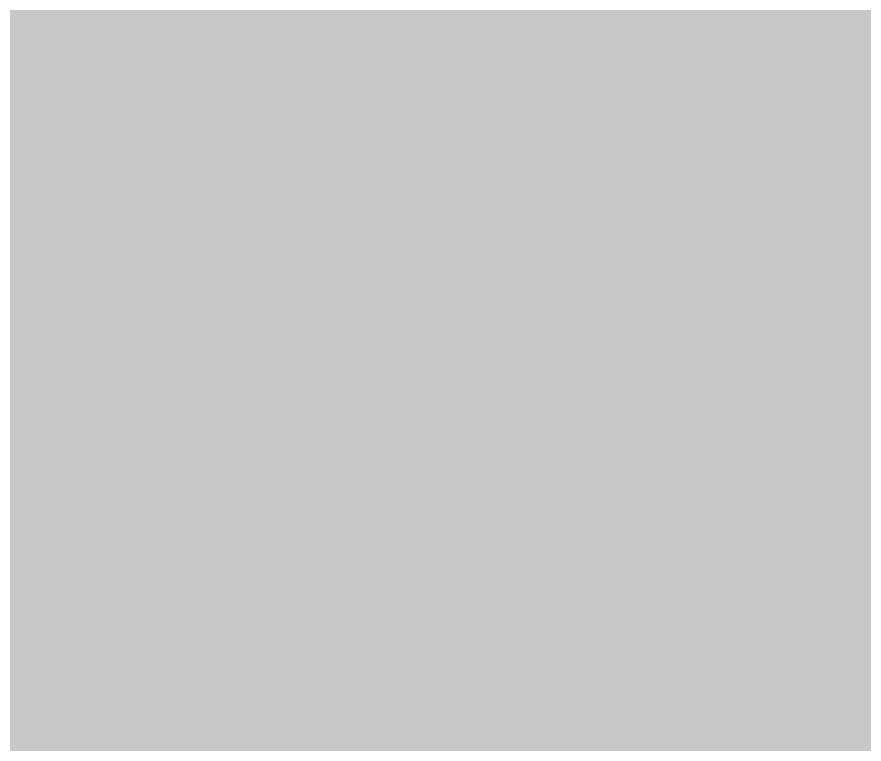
# Model space of a CAD drawing. Header units: inches. Extents: x 89.832 to 89.8607, y 26.7046 to 26.7267.
# Drawn here: x 89.8548158 to 89.8551559, y 26.7175373 to 26.7178295 of the extents above; entities that cross this region are included whole.
import ezdxf

# ---------------------------------------------------------------- set-up
doc = ezdxf.new("R2010")
doc.units = ezdxf.units.IN
doc.header["$MEASUREMENT"] = 0

msp = doc.modelspace()

# ---------------------------------------------------------------- hatches: boundary and pattern name
h = msp.add_hatch(color=256)
h.paths.add_polyline_path([(89.85639651, 26.71860517), (89.85642519, 26.71860217), (89.85645209, 26.71860557), (89.85647999, 26.71860244), (89.8565177, 26.71859801), (89.85651247, 26.71862843), (89.85650906, 26.71865853), (89.85650909, 26.71868207), (89.8565088, 26.71870695), (89.85650264, 26.71873242), (89.8565036, 26.71873933), (89.85650377, 26.71874054), (89.85650551, 26.7187405), (89.85664146, 26.71873779), (89.85674115, 26.71874249), (89.85675092, 26.71874224), (89.85676052, 26.71874057), (89.8567697, 26.71873753), (89.8567782, 26.7187332), (89.85678582, 26.7187277), (89.85679234, 26.71872116), (89.8567976, 26.71871376), (89.85679807, 26.71871278), (89.85680146, 26.71870569), (89.85680382, 26.71869717), (89.85680461, 26.71868842), (89.85680463, 26.71859001), (89.85680464, 26.71848459), (89.85680465, 26.71844698), (89.85680465, 26.71844569), (89.85680467, 26.71834464), (89.85680474, 26.71784722), (89.85680052, 26.71783426), (89.85680074, 26.71781908), (89.85680047, 26.71781375), (89.85679732, 26.71780739), (89.85679175, 26.71779985), (89.85678487, 26.71779324), (89.85677686, 26.71778776), (89.85676795, 26.71778355), (89.85675838, 26.71778073), (89.85674842, 26.71777938), (89.85671836, 26.7177776), (89.85671761, 26.71777756), (89.85671177, 26.71777724), (89.85671132, 26.71777718), (89.85668584, 26.71777365), (89.85664806, 26.71777404), (89.85662667, 26.71777138), (89.85659077, 26.71776824), (89.85659238, 26.71778057), (89.8565918, 26.71779204), (89.85659105, 26.71780668), (89.85659267, 26.71782149), (89.85659264, 26.71784389), (89.85657933, 26.71787738), (89.85657365, 26.71790356), (89.85657326, 26.71791639), (89.85657319, 26.71794728), (89.85657078, 26.71797247), (89.85656996, 26.71799283), (89.85656692, 26.71801607), (89.85656255, 26.71804698), (89.85655767, 26.71806086), (89.85653138, 26.71806213), (89.85650552, 26.71806461), (89.85647531, 26.71806799), (89.85644116, 26.71807324), (89.85640809, 26.71808009), (89.85636579, 26.71806837), (89.85634223, 26.71805577), (89.85631882, 26.71805327), (89.85631496, 26.71803006), (89.85631087, 26.71800388), (89.85630566, 26.71798285), (89.85630009, 26.71796075), (89.85629694, 26.7179347), (89.85629144, 26.71789278), (89.85628791, 26.71786783), (89.85628297, 26.71783855), (89.85628778, 26.71781699), (89.856291, 26.71779202), (89.85629295, 26.71777889), (89.85629639, 26.71775578), (89.8562448, 26.71775851), (89.85621576, 26.71776216), (89.8561685, 26.71776712), (89.85613537, 26.71777022), (89.85608679, 26.71777972), (89.85607832, 26.71778194), (89.85604094, 26.71779173), (89.85601897, 26.71779524), (89.85600539, 26.71777933), (89.85599466, 26.71773445), (89.85598897, 26.71771489), (89.85599113, 26.71769692), (89.85599129, 26.71767855), (89.85598962, 26.71765587), (89.85598848, 26.71763648), (89.85598575, 26.71761241), (89.85598555, 26.71759411), (89.85600183, 26.71759322), (89.85603283, 26.71759238), (89.85607154, 26.71759614), (89.8561173, 26.71759916), (89.85614674, 26.71760343), (89.85618976, 26.71760285), (89.85622603, 26.7175874), (89.85626793, 26.71757029), (89.85629878, 26.71757313), (89.8563129, 26.71756552), (89.85632824, 26.71756349), (89.856341, 26.71756598), (89.85636033, 26.71756066), (89.85639815, 26.71754114), (89.85642413, 26.71752548), (89.85646533, 26.71751197), (89.85647618, 26.71748399), (89.85648636, 26.71746605), (89.85649863, 26.71743944), (89.85650665, 26.7174105), (89.85646131, 26.71739876), (89.8564151, 26.71738899), (89.85642053, 26.71737379), (89.8564279, 26.71734645), (89.85643322, 26.71731899), (89.85643872, 26.71729631), (89.85647009, 26.71724273), (89.85648917, 26.71719056), (89.85648919, 26.71719052), (89.85646845, 26.71717792), (89.85644531, 26.71716477), (89.85640959, 26.71714559), (89.85639669, 26.71714001), (89.85637837, 26.71713207), (89.8563411, 26.71711824), (89.85631209, 26.71710726), (89.85628647, 26.71709754), (89.85627121, 26.71711349), (89.85625221, 26.71713783), (89.85623167, 26.71716041), (89.85621734, 26.71717662), (89.85617944, 26.71721494), (89.85614888, 26.71723409), (89.85610975, 26.71723828), (89.85608777, 26.71724043), (89.85606289, 26.71723889), (89.85603937, 26.71723991), (89.85601114, 26.71723841), (89.85596378, 26.71723711), (89.85593803, 26.71723548), (89.85590173, 26.7172333), (89.85587536, 26.71723252), (89.8558477, 26.71723104), (89.85581419, 26.71723035), (89.85578903, 26.71722873), (89.85576301, 26.71723263), (89.85571103, 26.71723821), (89.85565794, 26.71723903), (89.85563655, 26.71724108), (89.8556335, 26.71731173), (89.85563226, 26.71733895), (89.85563275, 26.71737037), (89.85562743, 26.7173961), (89.85562294, 26.71744056), (89.85561604, 26.71747165), (89.85561409, 26.71748465), (89.85561674, 26.71749796), (89.85560006, 26.71749119), (89.85557309, 26.71748875), (89.8555429, 26.71748543), (89.85550651, 26.71747847), (89.85547328, 26.71746836), (89.85544599, 26.71746599), (89.85543216, 26.71747228), (89.85542025, 26.71747962), (89.85538368, 26.71746306), (89.85536215, 26.71745913), (89.85535581, 26.71745751), (89.85534325, 26.7174514), (89.85533292, 26.71744686), (89.85532013, 26.71744242), (89.85530064, 26.71743566), (89.8552845, 26.71742752), (89.8552916, 26.71741789), (89.85530286, 26.71739829), (89.85531291, 26.71738343), (89.85532249, 26.71736943), (89.85533153, 26.71735527), (89.85533871, 26.71734233), (89.85534639, 26.71733085), (89.85535398, 26.71731731), (89.85536469, 26.71730089), (89.85537255, 26.71728593), (89.85538159, 26.71726815), (89.85539461, 26.71724085), (89.85540391, 26.71721894), (89.85541232, 26.71720132), (89.85538975, 26.71719658), (89.85536091, 26.71719024), (89.8553134, 26.7171816), (89.85527757, 26.71717667), (89.85521177, 26.71716968), (89.85515753, 26.71716694), (89.85515264, 26.71717804), (89.85514125, 26.71719014), (89.85512951, 26.71720918), (89.855114, 26.71722622), (89.85509842, 26.7172509), (89.8550844, 26.71726989), (89.85507091, 26.71729058), (89.85505797, 26.71731038), (89.85504712, 26.7173273), (89.85503577, 26.71734384), (89.85502473, 26.71736195), (89.85501025, 26.71737497), (89.85499773, 26.71739353), (89.85498897, 26.71741126), (89.85497421, 26.71743037), (89.85496291, 26.71744681), (89.85495384, 26.71746398), (89.85494163, 26.71746168), (89.85491555, 26.71745598), (89.85488704, 26.71744886), (89.85486536, 26.71744423), (89.85484566, 26.71743881), (89.85482934, 26.71743486), (89.8548129, 26.71742876), (89.85479631, 26.71742048), (89.85477467, 26.71740928), (89.85476007, 26.71740097), (89.8547308, 26.71738182), (89.85469435, 26.71736036), (89.85466111, 26.71734267), (89.85465016, 26.71733596), (89.85463322, 26.71732559), (89.8546286, 26.71732276), (89.85461197, 26.71731322), (89.85458611, 26.71730461), (89.85456069, 26.71729439), (89.85454447, 26.71728561), (89.85452501, 26.7172765), (89.85450529, 26.71726641), (89.85447546, 26.71725171), (89.85444803, 26.71723697), (89.85442485, 26.71722241), (89.85439113, 26.71720707), (89.85438884, 26.71720603), (89.85438884, 26.71721582), (89.85438194, 26.71722693), (89.85437055, 26.71724751), (89.85435183, 26.71727499), (89.85431986, 26.71732121), (89.85430141, 26.71735382), (89.85427248, 26.71739232), (89.8542522, 26.71741553), (89.854226, 26.7174421), (89.85419189, 26.71748243), (89.85418187, 26.71750133), (89.85418115, 26.71750268), (89.85419169, 26.71751387), (89.85424581, 26.71772901), (89.85425459, 26.71774745), (89.85432297, 26.71778646), (89.854671, 26.71798492), (89.85467122, 26.71798511), (89.85479317, 26.71805467), (89.85510091, 26.71838862), (89.85542398, 26.71859035), (89.85542682, 26.718579), (89.85545551, 26.71852128), (89.85545784, 26.71848487), (89.85546552, 26.71845254), (89.8554733, 26.71844298), (89.85548374, 26.71845038), (89.85549902, 26.71846851), (89.85551187, 26.71848127), (89.85552425, 26.71849369), (89.85554033, 26.71850631), (89.85555911, 26.7185214), (89.85557539, 26.71853868), (89.85558959, 26.71855918), (89.85560816, 26.71857205), (89.85562113, 26.71858192), (89.85564057, 26.71859876), (89.85565888, 26.71860936), (89.85567574, 26.71862578), (89.85566599, 26.71863647), (89.85564677, 26.71865293), (89.85562311, 26.71867683), (89.85560025, 26.7186939), (89.85559778, 26.71869574), (89.85588416, 26.71885831), (89.85589442, 26.71886436), (89.8559538, 26.71889934), (89.85598434, 26.71890656), (89.8560053, 26.71890498), (89.85602164, 26.71890374), (89.85602197, 26.71890372), (89.85607016, 26.71888861), (89.85619781, 26.71881154), (89.85620218, 26.7188089), (89.85628049, 26.71876163), (89.85628224, 26.71876145), (89.85627454, 26.71874422), (89.85627012, 26.71871903), (89.85626421, 26.71870246), (89.85626468, 26.71869183), (89.85626232, 26.71868149), (89.85625263, 26.71864935), (89.85624756, 26.71863521), (89.85627976, 26.71862611), (89.85633902, 26.7186114), (89.85636886, 26.71860816), (89.85639651, 26.71860517)], flags=0)
h.paths.add_polyline_path([(89.85545676, 26.71800196), (89.85548221, 26.71799747), (89.85549968, 26.71799975), (89.85552558, 26.71800408), (89.85554591, 26.71800677), (89.85556507, 26.71800832), (89.85558903, 26.71801129), (89.8556002, 26.71801654), (89.85559023, 26.71804086), (89.85558292, 26.71805358), (89.85557358, 26.71807742), (89.85556826, 26.71809928), (89.85556188, 26.71811477), (89.85555018, 26.71812821), (89.85554346, 26.71814926), (89.85553368, 26.71817233), (89.85553044, 26.71819389), (89.85552912, 26.71821085), (89.85553104, 26.71821969), (89.85550034, 26.71832381), (89.85549791, 26.71834693), (89.85548865, 26.71836585), (89.85548279, 26.71837068), (89.85546851, 26.71835994), (89.85544857, 26.71834935), (89.85543128, 26.71834537), (89.85539283, 26.71833131), (89.85536642, 26.71831446), (89.85534394, 26.71830311), (89.85528604, 26.71827659), (89.85527326, 26.71827073), (89.85524976, 26.71825379), (89.8552271, 26.71823609), (89.85520623, 26.71821793), (89.85518226, 26.71819973), (89.85516422, 26.71818853), (89.85516832, 26.71818188), (89.8551985, 26.71815653), (89.85523213, 26.71813222), (89.85526266, 26.71810952), (89.85528792, 26.71809229), (89.85531029, 26.7180793), (89.8553298, 26.71806777), (89.85534342, 26.71805998), (89.85536761, 26.71804756), (89.85539531, 26.71803369), (89.85542068, 26.71801972), (89.85545676, 26.71800196)], flags=0)
h.paths.add_polyline_path([(89.85569115, 26.71767495), (89.855695, 26.71765894), (89.85570809, 26.71766134), (89.85574136, 26.71766647), (89.85578167, 26.71767614), (89.85582043, 26.7176822), (89.85586092, 26.71769197), (89.85588265, 26.71769712), (89.85588439, 26.71771477), (89.85588668, 26.7177407), (89.85588962, 26.71776996), (89.855899, 26.71780033), (89.85590271, 26.7178166), (89.85588068, 26.71782699), (89.85586006, 26.71783938), (89.85584253, 26.71784942), (89.85579399, 26.71788163), (89.85578205, 26.71788812), (89.85576187, 26.71787225), (89.8557309, 26.71785922), (89.85569314, 26.71784673), (89.85566572, 26.71783794), (89.85565172, 26.71783052), (89.85565852, 26.71780961), (89.85566185, 26.71778553), (89.8556636, 26.71776475), (89.85568187, 26.71773392), (89.8556829, 26.71771236), (89.85568606, 26.7176939), (89.85569115, 26.71767495)], flags=0)

doc.saveas('drawing.dxf')
